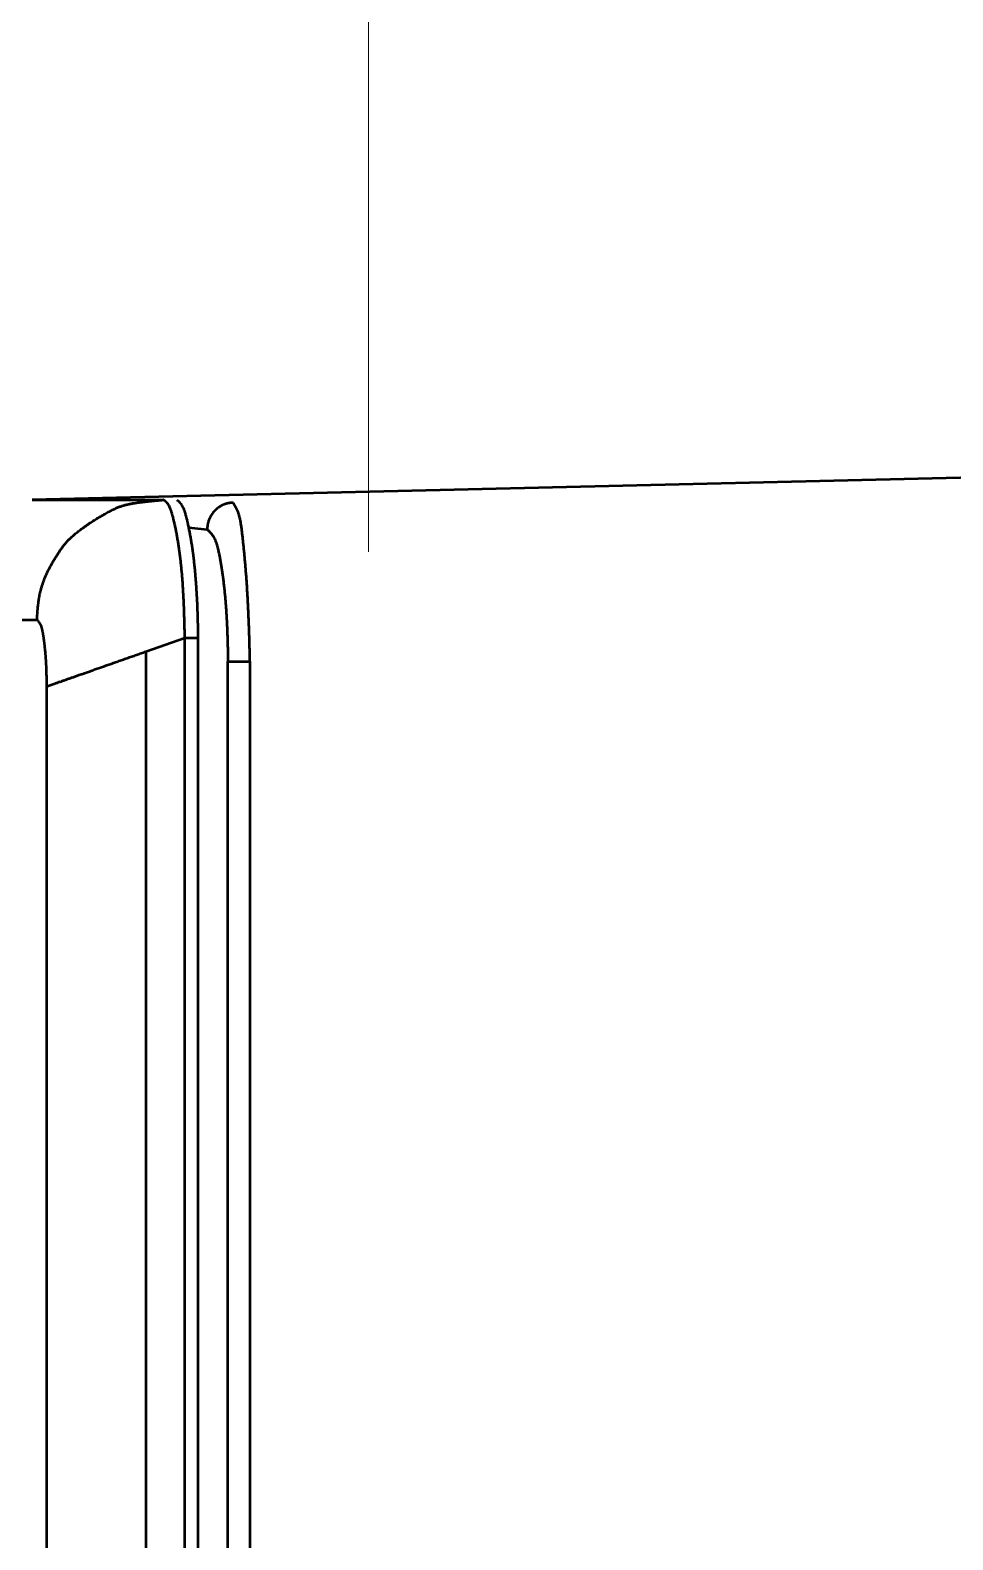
# Model space of a CAD drawing. Header units: millimetres. Extents: x -6033 to 120673, y -4970 to 90533.
# Drawn here: x 87077.6 to 87112.2, y 68801.5 to 68858.1 of the extents above; entities that cross this region are included whole.
import ezdxf
from ezdxf.enums import TextEntityAlignment as Align

# ---------------------------------------------------------------- set-up
doc = ezdxf.new("R2010")
doc.units = ezdxf.units.MM
doc.layers.add('I-AR$0$I-SCOPE', color=252, linetype='Continuous', lineweight=35)
doc.layers.add('I-PLAN$0$_ACM-A-WALL-HACH', color=251, linetype='Continuous', lineweight=9)
doc.layers.add('I-CEILING$0$I-RCP-AIR', color=64, linetype='Continuous')
doc.layers.add('I-CEILING$0$RC-Hatch【天花填充】', color=251, linetype='Continuous')
doc.styles.add('I-CEILING$0$黑体', font='simhei.ttf', dxfattribs={"height": 600})

# ---------------------------------------------------------------- blocks, each defined once
blk = doc.blocks.new('I-AR')
at = {"layer": 'I-AR$0$I-SCOPE'}
h = blk.add_hatch(dxfattribs=at)
h.set_pattern_fill('ANSI31', color=256, scale=200)
h.paths.add_polyline_path([(63300, 72640), (66630, 72640), (66630, 70889.383), (90600, 70890), (90600, 66390), (96650, 66390), (96650, 24876.398), (18340, 24876.398), (18340, 66390), (48090, 66390), (48090, 72640), (51400, 72640), (51400, 72649.887), (52869.5, 72649.887), (52869.5, 72640), (55240, 72640), (55240, 72790), (59460, 72790), (59460, 72640), (61830.5, 72640), (61830.5, 72649.887), (63300, 72649.887)], flags=16)
h.paths.add_polyline_path([(7330, 0), (7330, -1770), (11180, -1770), (11180, 0), (18450, 0), (18450, 2900), (27550, 2900), (27550, 18090), (37037.331, 18090), (37037.331, 17350), (96200, 17350), (96200, 18120), (114640, 18120), (114640, 84500), (0, 84500), (0, 0)])
blk = doc.blocks.new('I-PLAN')
at = {"layer": 'I-PLAN$0$_ACM-A-WALL-HACH'}
h = blk.add_hatch(dxfattribs=at)
h.set_pattern_fill('ANSI31', color=256, scale=10, angle=45)
h.paths.add_polyline_path([(88260, 70790), (88260, 70890), (88030, 70890), (88030, 70790), (88230, 70790)], flags=17)
h.paths.add_polyline_path([(79671.546, 69390), (78155, 69390), (78155, 68990), (77955, 68990), (77955, 69590), (79671.546, 69590)], flags=17)
h.paths.add_polyline_path([(80271.546, 69390), (80271.546, 69590), (80780, 69590), (80780, 68990), (80580, 68990), (80580, 69390)], flags=17)
h.paths.add_polyline_path([(74580, 69590), (73930, 69590), (73930, 69390), (74580, 69390)])
h.paths.add_polyline_path([(68780, 69590), (69430, 69590), (69430, 69390), (68780, 69390)])
h.paths.add_polyline_path([(87280, 66490), (87480, 66490), (87480, 66390), (87280, 66390)])
h.paths.add_polyline_path([(82180, 68990), (82180, 69390), (84230, 69390), (84230, 66490), (84430, 66490), (84430, 69390), (85280, 69390), (85280, 69590), (81980, 69590), (81980, 68990)])
h.paths.add_polyline_path([(87480, 67390), (87480, 69390), (88280, 69390), (88280, 69590), (88080, 69590), (86480, 69590), (86480, 69390), (87280, 69390), (87280, 67390)], flags=17)
h.paths.add_polyline_path([(72130, 68170), (72130, 66490), (72330, 66490), (72330, 67870), (73130, 67870), (73130, 68070), (72330, 68070), (72330, 68170)])
h.paths.add_polyline_path([(71230, 68170), (71230, 66390), (71030, 66390), (71030, 67870), (70230, 67870), (70230, 68070), (71030, 68070), (71030, 68170)])
h.paths.add_polyline_path([(72130, 69070), (72330, 69070), (72330, 69390), (73030, 69390), (73030, 69590), (72130, 69590)])
h.paths.add_polyline_path([(71230, 69070), (71030, 69070), (71030, 69390), (70330, 69390), (70330, 69590), (71230, 69590)])
h.paths.add_polyline_path([(67800, 69490), (67830, 69490), (67830, 69590), (67800, 69590)], flags=17)
h.paths.add_polyline_path([(76755, 69590), (75180, 69590), (75180, 69390), (75330, 69390), (75330, 66390), (75530, 66390), (75530, 69390), (76555, 69390), (76555, 68990), (76755, 68990)])
h.paths.add_polyline_path([(68180, 69590), (68180, 69390), (68030, 69390), (68030, 66520), (67780, 66520), (67780, 66390), (67400, 66390), (67400, 66720), (67830, 66720), (67830, 69590)])
edge = h.paths.add_edge_path()
edge.add_line((89860, 70890), (88860, 70890))
edge.add_line((75530, 66520), (84230, 66520))
edge.add_line((75530, 66720), (84230, 66720))
blk = doc.blocks.new('I-CEILING$0$RPK-22-40FSNQS')
at = {"color": 0, "lineweight": 50}
for p, q in [((-389.991054, -65.5095), (-386.749992, -202.361802)), ((-380.681464, -194.185996), (380.681432, -194.185996)), ((-380.681404, -195.01459), (-380.681404, -194.186108)), ((380.681416, -195.01459), (-380.681404, -195.01459)), ((-385.716208, -196.4819), (-385.642776, -195.787976)), ((-381.571838, -196.625502), (-381.571658, -196.120488)), ((-381.056734, -198.089706), (-381.571838, -196.625502)), ((381.57182, -196.625502), (-381.571838, -196.625502)), ((381.571642, -196.120488), (-381.571658, -196.120488)), ((-386.749992, -202.361802), (-386.749992, -197.42457)), ((-381.056734, -198.089706), (381.056702, -198.089706)), ((-382.25002, -206.998134), (-382.25002, -202.173078)), ((379.74999, -201.803984), (-379.750022, -201.803984))]:
    blk.add_line(p, q, dxfattribs=at)
for points in [[(-380.681404, -194.186108), (-380.681464, -194.186108), (-380.70752, -194.186136), (-380.73444, -194.186216), (-380.762224, -194.186352), (-380.790872, -194.186544), (-380.82038, -194.18679), (-380.850748, -194.187092), (-380.881976, -194.18745), (-380.91406, -194.187866), (-380.947, -194.188336), (-380.980794, -194.188866), (-381.015442, -194.189452), (-381.050942, -194.190098), (-381.087294, -194.1908), (-381.124494, -194.191562), (-381.162542, -194.192384), (-381.201438, -194.193264), (-381.24118, -194.194206), (-381.281764, -194.195206), (-381.323192, -194.196268), (-381.365462, -194.19739), (-381.408572, -194.198574), (-381.45252, -194.19982), (-381.497308, -194.201128), (-381.54293, -194.2025), (-381.589388, -194.203932), (-381.63668, -194.20543), (-381.684804, -194.20699), (-381.73376, -194.208616), (-381.783544, -194.210304), (-381.834158, -194.212058), (-381.888018, -194.213964), (-381.942742, -194.215942), (-381.99828, -194.217992), (-382.054592, -194.220112), (-382.11163, -194.222306), (-382.16935, -194.224572), (-382.227706, -194.22691), (-382.286654, -194.22932), (-382.34615, -194.231804), (-382.406148, -194.23436), (-382.466604, -194.236988), (-382.527472, -194.23969), (-382.588706, -194.242466), (-382.650264, -194.245316), (-382.712098, -194.248238), (-382.774166, -194.251236), (-382.836422, -194.254306), (-382.89882, -194.25745), (-382.961316, -194.26067), (-383.023864, -194.263962), (-383.086422, -194.26733), (-383.148942, -194.270774), (-383.21138, -194.274292), (-383.273692, -194.277884), (-383.335832, -194.281552), (-383.397756, -194.285296), (-383.459416, -194.289114), (-383.520772, -194.293008), (-383.581776, -194.29698), (-383.642384, -194.301026), (-383.702556, -194.305148), (-383.762282, -194.309342), (-383.821554, -194.313606), (-383.880368, -194.317934), (-383.938714, -194.322324), (-383.99659, -194.32677), (-384.053988, -194.331272), (-384.110902, -194.335822), (-384.167326, -194.34042), (-384.223254, -194.34506), (-384.27868, -194.34974), (-384.333598, -194.354456), (-384.388002, -194.359202), (-384.441886, -194.363976), (-384.495242, -194.368776), (-384.548068, -194.373594), (-384.600352, -194.37843), (-384.652094, -194.38328), (-384.703284, -194.388138), (-384.753918, -194.393002), (-384.803988, -194.397868), (-384.85349, -194.402734), (-384.902416, -194.407592), (-384.95076, -194.412442), (-384.998518, -194.41728), (-385.045682, -194.4221), (-385.092248, -194.4269), (-385.138208, -194.431676), (-385.183554, -194.436424), (-385.228284, -194.441142), (-385.271886, -194.445772), (-385.314878, -194.45038), (-385.357256, -194.454978), (-385.399018, -194.459576), (-385.440162, -194.464186), (-385.480688, -194.46882), (-385.520592, -194.473492), (-385.559874, -194.47821), (-385.59853, -194.482986), (-385.636558, -194.487834), (-385.673958, -194.492764), (-385.710728, -194.49779), (-385.746864, -194.50292), (-385.782366, -194.50817), (-385.817232, -194.513548), (-385.851458, -194.519066), (-385.885044, -194.524738), (-385.917988, -194.530574), (-385.950286, -194.536586), (-385.98194, -194.542788), (-386.012944, -194.549186), (-386.043298, -194.555798), (-386.072998, -194.562632), (-386.102046, -194.5697), (-386.130438, -194.577014), (-386.15817, -194.584586), (-386.185244, -194.592428), (-386.211656, -194.600552), (-386.237404, -194.60897), (-386.262484, -194.61769), (-386.277538, -194.623194), (-386.292348, -194.628812), (-386.306924, -194.634542), (-386.321274, -194.640378), (-386.335408, -194.646318), (-386.34933, -194.652356), (-386.363052, -194.65849), (-386.376582, -194.664716), (-386.389928, -194.671028), (-386.403098, -194.677424), (-386.4161, -194.6839), (-386.428942, -194.69045), (-386.441636, -194.697072), (-386.454186, -194.70376), (-386.466602, -194.710514), (-386.478892, -194.717326), (-386.491066, -194.724194), (-386.50313, -194.731114), (-386.515094, -194.73808), (-386.526966, -194.745092), (-386.538756, -194.752142), (-386.550468, -194.759228), (-386.562114, -194.766346), (-386.573702, -194.77349), (-386.585238, -194.78066), (-386.596734, -194.78785), (-386.608196, -194.795054), (-386.619632, -194.802272), (-386.631052, -194.809496), (-386.642464, -194.816726)], [(-386.642464, -194.816726), (-386.641972, -194.823106), (-386.641476, -194.829488), (-386.640978, -194.83587), (-386.640474, -194.842248), (-386.639964, -194.848628), (-386.639444, -194.855004), (-386.638916, -194.86138), (-386.638374, -194.867754), (-386.637818, -194.874124), (-386.637246, -194.880492), (-386.636658, -194.886858), (-386.63605, -194.89322), (-386.63542, -194.899578), (-386.63477, -194.905932), (-386.634094, -194.912282), (-386.633394, -194.918628), (-386.632664, -194.92497), (-386.631906, -194.931306), (-386.631116, -194.937638), (-386.630292, -194.943962), (-386.629436, -194.950282), (-386.628542, -194.956596), (-386.62761, -194.962902), (-386.626638, -194.969202), (-386.625624, -194.975494), (-386.624568, -194.98178), (-386.623466, -194.988058), (-386.622318, -194.994328), (-386.621122, -195.000588), (-386.619874, -195.006842), (-386.618576, -195.013086), (-386.617226, -195.01932), (-386.615824, -195.025546), (-386.614372, -195.031762), (-386.612872, -195.037968), (-386.61132, -195.044164), (-386.609722, -195.05035), (-386.608074, -195.056524), (-386.606378, -195.062688), (-386.604636, -195.068842), (-386.602848, -195.074982), (-386.601012, -195.081112), (-386.599132, -195.08723), (-386.597208, -195.093336), (-386.595238, -195.09943), (-386.593224, -195.105512), (-386.591168, -195.11158), (-386.589068, -195.117634), (-386.586926, -195.123676), (-386.584744, -195.129704), (-386.58252, -195.13572), (-386.580256, -195.14172), (-386.57795, -195.147706), (-386.575606, -195.153678), (-386.573224, -195.159634), (-386.570802, -195.165576), (-386.568344, -195.171502), (-386.565848, -195.177412), (-386.563316, -195.183308), (-386.560746, -195.189188), (-386.558142, -195.19505), (-386.555502, -195.200896), (-386.552826, -195.206726), (-386.550114, -195.212538), (-386.547368, -195.218334), (-386.544586, -195.224112), (-386.541768, -195.229872), (-386.538914, -195.235614), (-386.536024, -195.241336), (-386.5331, -195.247042), (-386.53014, -195.252728), (-386.527144, -195.258396), (-386.524112, -195.264046), (-386.521046, -195.269674), (-386.517944, -195.275284), (-386.514806, -195.280874), (-386.511634, -195.286444), (-386.508426, -195.291992), (-386.505182, -195.297522), (-386.501902, -195.30303), (-386.498588, -195.308516), (-386.495238, -195.313982), (-386.491852, -195.319426), (-386.488432, -195.32485), (-386.484976, -195.33025), (-386.481484, -195.335628), (-386.477958, -195.340984), (-386.474396, -195.346318), (-386.4708, -195.351628), (-386.467168, -195.356914), (-386.4635, -195.362178), (-386.459798, -195.367418), (-386.45606, -195.372634), (-386.452288, -195.377828), (-386.44848, -195.382996), (-386.44464, -195.388138), (-386.440764, -195.393258), (-386.436856, -195.398352), (-386.432914, -195.403422), (-386.428938, -195.408466), (-386.424928, -195.413484), (-386.420886, -195.418478), (-386.41681, -195.423444), (-386.412702, -195.428386), (-386.408562, -195.433302), (-386.40439, -195.43819), (-386.400186, -195.443052), (-386.39595, -195.447888), (-386.391682, -195.452696), (-386.387384, -195.457478), (-386.383052, -195.462232), (-386.378692, -195.46696), (-386.3743, -195.471658), (-386.369878, -195.47633), (-386.365424, -195.480972), (-386.360942, -195.485586), (-386.356428, -195.490172), (-386.351886, -195.49473), (-386.347314, -195.499258), (-386.342712, -195.503758), (-386.338082, -195.508228), (-386.333422, -195.512668), (-386.328734, -195.51708), (-386.324018, -195.52146), (-386.319272, -195.525812), (-386.3145, -195.530132), (-386.309698, -195.534422), (-386.30487, -195.538682), (-386.300014, -195.54291), (-386.29513, -195.547106), (-386.290218, -195.551272), (-386.28528, -195.555406), (-386.280316, -195.55951), (-386.275326, -195.56358), (-386.270308, -195.567618), (-386.265264, -195.571624), (-386.260196, -195.575598), (-386.2551, -195.579538), (-386.24998, -195.583446), (-386.244834, -195.587322), (-386.239664, -195.591164), (-386.234468, -195.594972), (-386.229248, -195.598746), (-386.224002, -195.602486), (-386.218734, -195.606192), (-386.21344, -195.609864), (-386.208124, -195.613502), (-386.202784, -195.617104), (-386.19742, -195.620672), (-386.192032, -195.624204), (-386.186622, -195.627702), (-386.181188, -195.631164), (-386.175734, -195.63459), (-386.170256, -195.637982), (-386.164754, -195.641336), (-386.159232, -195.644658), (-386.15369, -195.647942), (-386.148124, -195.651192), (-386.142538, -195.654406), (-386.136932, -195.657586), (-386.131304, -195.66073), (-386.125656, -195.663838), (-386.119988, -195.66691), (-386.1143, -195.669948), (-386.108592, -195.67295), (-386.102866, -195.675918), (-386.097118, -195.678848), (-386.091354, -195.681744), (-386.08557, -195.684606), (-386.079768, -195.687432), (-386.073948, -195.690222), (-386.06811, -195.692976), (-386.062254, -195.695696), (-386.05638, -195.69838), (-386.05049, -195.70103), (-386.044582, -195.703644), (-386.038658, -195.706222), (-386.032718, -195.708764), (-386.02676, -195.711272), (-386.020788, -195.713746), (-386.0148, -195.716182), (-386.008796, -195.718584), (-386.002776, -195.720948), (-385.996742, -195.723276), (-385.990694, -195.725566), (-385.98463, -195.727818), (-385.978552, -195.730032), (-385.97246, -195.732206), (-385.966356, -195.734342), (-385.960236, -195.736436), (-385.954104, -195.738488), (-385.947958, -195.740502), (-385.941802, -195.742472), (-385.93563, -195.7444), (-385.929448, -195.746284), (-385.923254, -195.748126), (-385.917048, -195.749922), (-385.91083, -195.751676), (-385.904602, -195.753382), (-385.898362, -195.755044), (-385.892112, -195.75666), (-385.88585, -195.758228), (-385.87958, -195.75975), (-385.873298, -195.761224), (-385.867008, -195.762648), (-385.860708, -195.764024), (-385.854398, -195.765352), (-385.84808, -195.766628), (-385.841752, -195.767854), (-385.835418, -195.769028), (-385.829074, -195.770152), (-385.822722, -195.771226), (-385.816364, -195.77225), (-385.809998, -195.773228), (-385.803624, -195.774162), (-385.797244, -195.775054), (-385.790856, -195.775902), (-385.784462, -195.776712), (-385.778064, -195.777484), (-385.771658, -195.778218), (-385.765248, -195.77892), (-385.758832, -195.779586), (-385.752412, -195.780224), (-385.745986, -195.780832), (-385.739556, -195.781412), (-385.733124, -195.781966), (-385.726686, -195.782496), (-385.720244, -195.783004), (-385.7138, -195.78349), (-385.707352, -195.783958), (-385.700902, -195.784408), (-385.69445, -195.784844), (-385.687996, -195.785266), (-385.68154, -195.785676), (-385.67508, -195.786074), (-385.668622, -195.786464), (-385.66216, -195.786848), (-385.6557, -195.787226), (-385.649238, -195.787602), (-385.642776, -195.787976)], [(-385.642776, -195.787976), (-385.633854, -195.7788), (-385.624924, -195.76963), (-385.615974, -195.760468), (-385.606994, -195.751318), (-385.597974, -195.742186), (-385.588902, -195.733076), (-385.579772, -195.723992), (-385.570572, -195.714938), (-385.561292, -195.705918), (-385.551922, -195.696936), (-385.54245, -195.688), (-385.53287, -195.67911), (-385.52317, -195.670272), (-385.51334, -195.66149), (-385.50337, -195.652768), (-385.493248, -195.644112), (-385.482968, -195.635524), (-385.472518, -195.62701), (-385.461888, -195.618574), (-385.451066, -195.610222), (-385.440046, -195.601954), (-385.428816, -195.593778), (-385.417364, -195.585696), (-385.405684, -195.577714), (-385.393764, -195.569836), (-385.381592, -195.562066), (-385.369162, -195.554408), (-385.35646, -195.546866), (-385.34348, -195.539446), (-385.330208, -195.532152), (-385.310294, -195.52173), (-385.289744, -195.511576), (-385.268566, -195.50168), (-385.246762, -195.492034), (-385.224338, -195.482626), (-385.2013, -195.473448), (-385.177652, -195.464492), (-385.1534, -195.455748), (-385.128548, -195.447206), (-385.1031, -195.438858), (-385.077064, -195.430694), (-385.050442, -195.422704), (-385.023242, -195.414882), (-384.995466, -195.407214), (-384.96712, -195.399694), (-384.93821, -195.392312), (-384.90874, -195.385058), (-384.878714, -195.377926), (-384.84814, -195.370902), (-384.81702, -195.36398), (-384.785362, -195.357148), (-384.753168, -195.3504), (-384.720444, -195.343726), (-384.687196, -195.337116), (-384.653428, -195.33056), (-384.619146, -195.324048), (-384.584354, -195.317574), (-384.549056, -195.311128), (-384.51326, -195.304698), (-384.476968, -195.298278), (-384.440186, -195.29186), (-384.402916, -195.285444), (-384.365156, -195.279036), (-384.32691, -195.272638), (-384.288178, -195.266254), (-384.24896, -195.25989), (-384.209256, -195.253548), (-384.16907, -195.247232), (-384.1284, -195.240946), (-384.087248, -195.234692), (-384.045614, -195.228478), (-384.003498, -195.222304), (-383.960904, -195.216176), (-383.91783, -195.210096), (-383.87428, -195.20407), (-383.83025, -195.1981), (-383.785744, -195.19219), (-383.740764, -195.186344), (-383.695306, -195.180568), (-383.649376, -195.174862), (-383.602972, -195.169234), (-383.556096, -195.163684), (-383.508748, -195.158218), (-383.46093, -195.152838), (-383.412642, -195.14755), (-383.363884, -195.142356), (-383.314656, -195.137262), (-383.264962, -195.13227), (-383.214802, -195.127384), (-383.164176, -195.122608), (-383.113092, -195.117946), (-383.061592, -195.113398), (-383.009722, -195.108962), (-382.957532, -195.104638), (-382.90507, -195.100426), (-382.852384, -195.096328), (-382.799522, -195.092338), (-382.746534, -195.088462), (-382.693464, -195.084694), (-382.640364, -195.081036), (-382.58728, -195.077488), (-382.534262, -195.07405), (-382.481356, -195.070718), (-382.428612, -195.067496), (-382.376078, -195.064382), (-382.323802, -195.061374), (-382.271832, -195.058472), (-382.220214, -195.055678), (-382.169, -195.05299), (-382.118238, -195.050406), (-382.067972, -195.047928), (-382.018256, -195.045552), (-381.969132, -195.043282), (-381.920654, -195.041116), (-381.872866, -195.039052), (-381.825818, -195.037092), (-381.779558, -195.035234), (-381.734134, -195.033476), (-381.689594, -195.03182), (-381.645986, -195.030266), (-381.605396, -195.02888), (-381.565664, -195.027582), (-381.52676, -195.026368), (-381.488656, -195.025236), (-381.45132, -195.024182), (-381.414724, -195.023206), (-381.378838, -195.0223), (-381.343634, -195.021466), (-381.30908, -195.020698), (-381.275146, -195.019992), (-381.241806, -195.019348), (-381.209026, -195.018762), (-381.17678, -195.01823), (-381.145038, -195.017748), (-381.113768, -195.017316), (-381.08294, -195.01693), (-381.052528, -195.016586), (-381.022502, -195.01628), (-380.99283, -195.016012), (-380.963482, -195.015776), (-380.934432, -195.015572), (-380.905646, -195.015394), (-380.877098, -195.01524), (-380.848758, -195.015108), (-380.820594, -195.014994), (-380.792578, -195.014894), (-380.764682, -195.014808), (-380.736874, -195.01473), (-380.709124, -195.014658), (-380.681404, -195.01459)], [(-381.571838, -196.625502), (-381.62982, -196.626834), (-381.687794, -196.628168), (-381.745754, -196.629512), (-381.80369, -196.630866), (-381.861598, -196.632236), (-381.91947, -196.633624), (-381.977296, -196.635038), (-382.035072, -196.636476), (-382.092788, -196.637948), (-382.150436, -196.639452), (-382.208012, -196.640996), (-382.265506, -196.642584), (-382.322912, -196.644216), (-382.380222, -196.6459), (-382.437428, -196.647638), (-382.494524, -196.649434), (-382.5515, -196.651292), (-382.608352, -196.653214), (-382.66507, -196.655208), (-382.721648, -196.657274), (-382.778078, -196.65942), (-382.834354, -196.661644), (-382.890466, -196.663956), (-382.946408, -196.666356), (-383.002174, -196.668848), (-383.057754, -196.671438), (-383.113142, -196.674128), (-383.168332, -196.676924), (-383.223312, -196.679826), (-383.27808, -196.682842), (-383.332626, -196.685974), (-383.386946, -196.68922), (-383.441034, -196.69258), (-383.494886, -196.696054), (-383.548498, -196.699642), (-383.601864, -196.70334), (-383.654978, -196.70715), (-383.707838, -196.71107), (-383.760436, -196.7151), (-383.81277, -196.719238), (-383.864832, -196.723484), (-383.91662, -196.727836), (-383.96813, -196.732294), (-384.019354, -196.736856), (-384.070288, -196.741524), (-384.120928, -196.746294), (-384.171268, -196.751166), (-384.221306, -196.75614), (-384.271034, -196.761214), (-384.320448, -196.76639), (-384.369544, -196.771662), (-384.418316, -196.777034), (-384.46676, -196.782504), (-384.514872, -196.788068), (-384.562644, -196.79373), (-384.610074, -196.799484), (-384.657156, -196.805334), (-384.703886, -196.811276), (-384.75026, -196.81731), (-384.79627, -196.823434), (-384.841914, -196.82965), (-384.887188, -196.835954), (-384.932088, -196.842346), (-384.976612, -196.848822), (-385.020756, -196.855382), (-385.064518, -196.862024), (-385.107894, -196.868748), (-385.15088, -196.87555), (-385.193476, -196.882428), (-385.235674, -196.889384), (-385.277474, -196.896412), (-385.318874, -196.903512), (-385.359868, -196.910684), (-385.400454, -196.917924), (-385.440628, -196.925232), (-385.480388, -196.932606), (-385.519732, -196.940044), (-385.558654, -196.947544), (-385.597152, -196.955104), (-385.635224, -196.962724), (-385.672866, -196.970402), (-385.710074, -196.978136), (-385.746844, -196.985922), (-385.783178, -196.993764), (-385.819066, -197.001654), (-385.85451, -197.009596), (-385.889504, -197.017584), (-385.924046, -197.025618), (-385.958132, -197.033698), (-385.99176, -197.041818), (-386.020464, -197.048876), (-386.04881, -197.05597), (-386.076784, -197.06311), (-386.104374, -197.070302), (-386.131566, -197.077552), (-386.158346, -197.084866), (-386.184704, -197.092254), (-386.210624, -197.09972), (-386.236096, -197.107272), (-386.261102, -197.114918), (-386.285634, -197.122664), (-386.309674, -197.130516), (-386.333214, -197.138482), (-386.356236, -197.14657), (-386.378732, -197.154784), (-386.400684, -197.163134), (-386.422082, -197.171626), (-386.44291, -197.180266), (-386.463158, -197.18906), (-386.482812, -197.198018), (-386.501858, -197.207144), (-386.520284, -197.216448), (-386.538076, -197.225934), (-386.555222, -197.23561), (-386.571708, -197.245482), (-386.58752, -197.25556), (-386.602646, -197.265846), (-386.617072, -197.276352), (-386.630786, -197.287082), (-386.643776, -197.298044), (-386.648194, -197.301978), (-386.652524, -197.30594), (-386.656768, -197.309932), (-386.660928, -197.313948), (-386.665008, -197.317992), (-386.66901, -197.32206), (-386.67294, -197.326152), (-386.676798, -197.330268), (-386.680588, -197.334404), (-386.684314, -197.338562), (-386.687978, -197.34274), (-386.691584, -197.346936), (-386.695134, -197.35115), (-386.698632, -197.355382), (-386.702082, -197.359628), (-386.705484, -197.36389), (-386.708844, -197.368166), (-386.712162, -197.372456), (-386.715444, -197.376756), (-386.718694, -197.381068), (-386.72191, -197.38539), (-386.7251, -197.38972), (-386.728266, -197.39406), (-386.73141, -197.398406), (-386.734534, -197.402758), (-386.737644, -197.407114), (-386.740742, -197.411474), (-386.74383, -197.415838), (-386.746912, -197.420204), (-386.749992, -197.42457)], [(-381.571658, -196.120488), (-381.619502, -196.121374), (-381.66735, -196.122266), (-381.715216, -196.123164), (-381.763104, -196.124074), (-381.811022, -196.125), (-381.85898, -196.125946), (-381.906982, -196.126914), (-381.955036, -196.12791), (-382.003154, -196.128936), (-382.051338, -196.129998), (-382.0996, -196.131098), (-382.147944, -196.132242), (-382.19638, -196.133432), (-382.244916, -196.134672), (-382.293558, -196.135966), (-382.342314, -196.13732), (-382.391192, -196.138734), (-382.4402, -196.140216), (-382.489344, -196.141766), (-382.538632, -196.143392), (-382.588074, -196.145094), (-382.637674, -196.146878), (-382.687444, -196.148746), (-382.737386, -196.150706), (-382.787514, -196.152758), (-382.83783, -196.154906), (-382.888344, -196.157156), (-382.939064, -196.15951), (-382.989998, -196.161974), (-383.041152, -196.16455), (-383.09253, -196.167242), (-383.144114, -196.17005), (-383.195886, -196.172972), (-383.24782, -196.176012), (-383.2999, -196.179164), (-383.352102, -196.18243), (-383.404406, -196.18581), (-383.456788, -196.189302), (-383.50923, -196.192908), (-383.56171, -196.196624), (-383.614206, -196.200454), (-383.666698, -196.204392), (-383.719164, -196.208442), (-383.771582, -196.212602), (-383.823932, -196.21687), (-383.876192, -196.221248), (-383.928342, -196.225734), (-383.980362, -196.230326), (-384.032226, -196.235028), (-384.083918, -196.239834), (-384.135412, -196.244748), (-384.186692, -196.249768), (-384.237732, -196.254892), (-384.288514, -196.260122), (-384.339016, -196.265456), (-384.389218, -196.270894), (-384.439096, -196.276434), (-384.48863, -196.282076), (-384.537798, -196.287822), (-384.586582, -196.293668), (-384.63496, -196.299616), (-384.682928, -196.305662), (-384.730484, -196.311804), (-384.777624, -196.318038), (-384.824346, -196.324364), (-384.870648, -196.330776), (-384.916526, -196.337274), (-384.961978, -196.343854), (-385.007, -196.350512), (-385.05159, -196.35725), (-385.095746, -196.36406), (-385.139464, -196.37094), (-385.182744, -196.377892), (-385.22558, -196.384908), (-385.26797, -196.391988), (-385.309914, -196.399128), (-385.351404, -196.406326), (-385.392442, -196.41358), (-385.433024, -196.420886), (-385.473148, -196.428242), (-385.512808, -196.435644), (-385.552006, -196.443092), (-385.590734, -196.45058), (-385.628994, -196.458108), (-385.666782, -196.465674), (-385.704092, -196.473272), (-385.740926, -196.4809), (-385.777278, -196.488558), (-385.813148, -196.49624), (-385.84853, -196.503946), (-385.88001, -196.510912), (-385.911082, -196.517904), (-385.941738, -196.524926), (-385.971966, -196.531986), (-386.001758, -196.539096), (-386.031102, -196.546258), (-386.059988, -196.553484), (-386.088408, -196.56078), (-386.116352, -196.568156), (-386.14381, -196.575614), (-386.17077, -196.583168), (-386.197224, -196.590822), (-386.22316, -196.598584), (-386.248572, -196.606464), (-386.273446, -196.614466), (-386.297774, -196.622602), (-386.321548, -196.630876), (-386.344754, -196.639298), (-386.367384, -196.647874), (-386.389428, -196.656614), (-386.410878, -196.665522), (-386.43172, -196.67461), (-386.451948, -196.683882), (-386.47155, -196.693348), (-386.490516, -196.703016), (-386.508838, -196.712892), (-386.526502, -196.722984), (-386.543504, -196.7333), (-386.559828, -196.743848), (-386.575468, -196.754636), (-386.582362, -196.75963), (-386.589116, -196.764672), (-386.595734, -196.769762), (-386.602224, -196.774898), (-386.608588, -196.78008), (-386.614834, -196.785304), (-386.620962, -196.790568), (-386.626982, -196.795872), (-386.632894, -196.801214), (-386.638706, -196.80659), (-386.644424, -196.812002), (-386.650048, -196.817446), (-386.655586, -196.82292), (-386.661044, -196.828424), (-386.666424, -196.833956), (-386.671732, -196.839512), (-386.676972, -196.845094), (-386.682152, -196.850696), (-386.687272, -196.85632), (-386.69234, -196.861962), (-386.69736, -196.86762), (-386.702336, -196.873296), (-386.707274, -196.878984), (-386.71218, -196.884684), (-386.717056, -196.890394), (-386.721906, -196.896114), (-386.72674, -196.90184), (-386.731558, -196.90757), (-386.736366, -196.913304), (-386.74117, -196.91904)], [(-382.25002, -202.173078), (-382.278708, -202.171342), (-382.307394, -202.169598), (-382.336082, -202.16784), (-382.364766, -202.166056), (-382.393452, -202.164242), (-382.422134, -202.162388), (-382.450814, -202.160488), (-382.479492, -202.158532), (-382.508166, -202.156512), (-382.536838, -202.154422), (-382.565506, -202.152254), (-382.59417, -202.15), (-382.62283, -202.14765), (-382.651486, -202.145198), (-382.680136, -202.142636), (-382.70878, -202.139956), (-382.73742, -202.13715), (-382.766052, -202.134212), (-382.79468, -202.13113), (-382.823298, -202.1279), (-382.851912, -202.124512), (-382.880516, -202.120958), (-382.909114, -202.117232), (-382.937702, -202.113324), (-382.966282, -202.109228), (-382.994854, -202.104936), (-383.023416, -202.100438), (-383.051968, -202.095728), (-383.08051, -202.090796), (-383.109042, -202.085638), (-383.137562, -202.080244), (-383.166072, -202.074614), (-383.194572, -202.068746), (-383.22306, -202.062638), (-383.251536, -202.056292), (-383.280002, -202.049704), (-383.308456, -202.042876), (-383.3369, -202.035804), (-383.36533, -202.02849), (-383.39375, -202.02093), (-383.422156, -202.013126), (-383.450552, -202.005076), (-383.478934, -201.996778), (-383.507306, -201.988234), (-383.535664, -201.97944), (-383.56401, -201.970396), (-383.592344, -201.9611), (-383.620664, -201.951554), (-383.648972, -201.941756), (-383.677268, -201.931704), (-383.70555, -201.921398), (-383.733818, -201.910836), (-383.762074, -201.900018), (-383.790316, -201.888944), (-383.818544, -201.87761), (-383.84676, -201.86602), (-383.87496, -201.854168), (-383.903148, -201.842056), (-383.931322, -201.829682), (-383.95948, -201.817044), (-383.987624, -201.804146), (-384.015746, -201.790996), (-384.04384, -201.777604), (-384.071896, -201.763978), (-384.099908, -201.750134), (-384.12787, -201.736078), (-384.155772, -201.721822), (-384.183608, -201.707378), (-384.21137, -201.692756), (-384.23905, -201.677966), (-384.266642, -201.66302), (-384.294136, -201.647926), (-384.321528, -201.632696), (-384.348808, -201.617342), (-384.37597, -201.601872), (-384.403006, -201.5863), (-384.429908, -201.570634), (-384.45667, -201.554884), (-384.483282, -201.539064), (-384.509738, -201.523182), (-384.536032, -201.50725), (-384.562154, -201.491276), (-384.588098, -201.475274), (-384.613856, -201.459252), (-384.63942, -201.443224), (-384.664784, -201.427196), (-384.68994, -201.411184), (-384.71488, -201.395194), (-384.739598, -201.379238), (-384.764084, -201.363326), (-384.788336, -201.347464), (-384.812374, -201.331614), (-384.836214, -201.31574), (-384.859878, -201.2998), (-384.88339, -201.283754), (-384.906768, -201.267558), (-384.930034, -201.251176), (-384.95321, -201.234564), (-384.976316, -201.217684), (-384.999372, -201.200492), (-385.022402, -201.18295), (-385.045424, -201.165018), (-385.06846, -201.146652), (-385.091532, -201.127814), (-385.11466, -201.108462), (-385.137866, -201.088558), (-385.161168, -201.068058), (-385.184592, -201.046924), (-385.208154, -201.025114), (-385.231878, -201.002586), (-385.255786, -200.979302), (-385.279896, -200.95522), (-385.30423, -200.9303), (-385.32881, -200.9045), (-385.353656, -200.877782), (-385.378788, -200.850102), (-385.40423, -200.821422), (-385.430002, -200.7917), (-385.456124, -200.760896), (-385.482618, -200.72897), (-385.511034, -200.69398), (-385.539844, -200.657768), (-385.568996, -200.62041), (-385.59845, -200.581982), (-385.628154, -200.542562), (-385.658064, -200.502224), (-385.688134, -200.461046), (-385.718314, -200.419106), (-385.748562, -200.37648), (-385.778828, -200.333244), (-385.809066, -200.289474), (-385.83923, -200.24525), (-385.869274, -200.200644), (-385.89915, -200.155736), (-385.928812, -200.110602), (-385.958212, -200.065318), (-385.987306, -200.01996), (-386.016048, -199.974606), (-386.044388, -199.929332), (-386.07228, -199.884216), (-386.09968, -199.839334), (-386.126538, -199.79476), (-386.15281, -199.750574), (-386.178448, -199.706852), (-386.203408, -199.66367), (-386.22764, -199.621106), (-386.251098, -199.579234), (-386.273736, -199.538134), (-386.295508, -199.49788), (-386.316368, -199.458548), (-386.335544, -199.42163), (-386.353858, -199.385586), (-386.371338, -199.350372), (-386.38801, -199.315938), (-386.4039, -199.282234), (-386.419034, -199.249212), (-386.433442, -199.216822), (-386.447148, -199.185016), (-386.46018, -199.153746), (-386.472566, -199.122962), (-386.484328, -199.092614), (-386.495498, -199.062656), (-386.5061, -199.033036), (-386.516162, -199.003708), (-386.52571, -198.974622), (-386.534772, -198.94573), (-386.543372, -198.91698), (-386.55154, -198.888326), (-386.5593, -198.859718), (-386.56668, -198.831108), (-386.573708, -198.802446), (-386.58041, -198.773684), (-386.58681, -198.744774), (-386.592938, -198.715666), (-386.598822, -198.68631), (-386.604484, -198.656658), (-386.609954, -198.626662), (-386.615258, -198.596272), (-386.620424, -198.56544), (-386.625478, -198.534118), (-386.63044, -198.502266), (-386.635322, -198.469892), (-386.640122, -198.437014), (-386.644846, -198.40365), (-386.649496, -198.369818), (-386.654076, -198.335536), (-386.658586, -198.300822), (-386.66303, -198.265694), (-386.667412, -198.23017), (-386.671734, -198.19427), (-386.676, -198.158008), (-386.68021, -198.121404), (-386.68437, -198.084476), (-386.68848, -198.047242), (-386.692546, -198.00972), (-386.69657, -197.971928), (-386.700552, -197.933884), (-386.704498, -197.895606), (-386.708408, -197.857112), (-386.71229, -197.81842), (-386.71614, -197.779548), (-386.719966, -197.740514), (-386.72377, -197.701336), (-386.727552, -197.662032), (-386.731318, -197.62262), (-386.73507, -197.583118), (-386.73881, -197.543544), (-386.742542, -197.503916), (-386.746268, -197.464252), (-386.749992, -197.42457)], [(-379.750022, -201.803984), (-379.754736, -201.79058), (-379.759452, -201.777168), (-379.764174, -201.763736), (-379.768908, -201.75028), (-379.773652, -201.736786), (-379.778414, -201.723248), (-379.783192, -201.709656), (-379.787994, -201.696002), (-379.792822, -201.682276), (-379.797676, -201.66847), (-379.802564, -201.654574), (-379.807484, -201.64058), (-379.812444, -201.626478), (-379.817444, -201.61226), (-379.822488, -201.597918), (-379.82758, -201.58344), (-379.832722, -201.56882), (-379.837918, -201.554046), (-379.84317, -201.539114), (-379.848482, -201.52401), (-379.853858, -201.508726), (-379.859298, -201.493256), (-379.86481, -201.477588), (-379.870392, -201.461714), (-379.876052, -201.445626), (-379.881788, -201.429314), (-379.887608, -201.41277), (-379.893512, -201.395984), (-379.899506, -201.378946), (-379.90559, -201.36165), (-379.913424, -201.33938), (-379.921408, -201.316682), (-379.929542, -201.29356), (-379.937824, -201.27002), (-379.946252, -201.246064), (-379.954824, -201.221694), (-379.963542, -201.196916), (-379.972402, -201.171732), (-379.981402, -201.146146), (-379.990544, -201.12016), (-379.999826, -201.09378), (-380.009244, -201.067006), (-380.0188, -201.039846), (-380.028492, -201.012298), (-380.038318, -200.98437), (-380.048276, -200.956064), (-380.058368, -200.927384), (-380.068588, -200.898332), (-380.07894, -200.868912), (-380.089418, -200.839128), (-380.100024, -200.808982), (-380.110756, -200.77848), (-380.121612, -200.747622), (-380.132592, -200.716414), (-380.143694, -200.68486), (-380.154916, -200.652962), (-380.166258, -200.620722), (-380.177718, -200.588148), (-380.189296, -200.555238), (-380.20099, -200.522), (-380.2128, -200.488434), (-380.224722, -200.454548), (-380.236756, -200.420342), (-380.2489, -200.385822), (-380.261154, -200.350992), (-380.273514, -200.315856), (-380.285982, -200.280418), (-380.298554, -200.244684), (-380.311228, -200.208654), (-380.324006, -200.172336), (-380.336884, -200.135732), (-380.34986, -200.098846), (-380.362934, -200.061682), (-380.376104, -200.024246), (-380.38937, -199.98654), (-380.402728, -199.94857), (-380.416178, -199.910338), (-380.429718, -199.87185), (-380.443348, -199.83311), (-380.457064, -199.79412), (-380.470868, -199.754884), (-380.484756, -199.71541), (-380.498726, -199.675698), (-380.512778, -199.635754), (-380.526912, -199.595582), (-380.541124, -199.555186), (-380.555414, -199.51457), (-380.569778, -199.473738), (-380.584218, -199.432694), (-380.598732, -199.391442), (-380.613318, -199.349986), (-380.627972, -199.308334), (-380.642692, -199.266492), (-380.657478, -199.224466), (-380.672326, -199.182264), (-380.687234, -199.139892), (-380.702198, -199.097358), (-380.71722, -199.054668), (-380.732292, -199.011828), (-380.747414, -198.968844), (-380.762586, -198.925726), (-380.777802, -198.882478), (-380.79306, -198.839108), (-380.80836, -198.795624), (-380.823698, -198.75203), (-380.839072, -198.708334), (-380.85448, -198.664544), (-380.869918, -198.620666), (-380.885386, -198.576706), (-380.900878, -198.53267), (-380.916396, -198.488568), (-380.931934, -198.444404), (-380.947494, -198.400186), (-380.963068, -198.35592), (-380.978656, -198.311612), (-380.994258, -198.267272), (-381.009868, -198.222904), (-381.025486, -198.178516), (-381.04111, -198.134114), (-381.056734, -198.089706)], [(-379.750022, -201.803984), (-379.78295, -201.804526), (-379.81587, -201.805072), (-379.84878, -201.805622), (-379.881674, -201.806182), (-379.914542, -201.806754), (-379.947382, -201.807338), (-379.980188, -201.807942), (-380.012954, -201.808566), (-380.045672, -201.809214), (-380.078338, -201.809886), (-380.110946, -201.810588), (-380.143492, -201.811324), (-380.175966, -201.812092), (-380.208366, -201.8129), (-380.240686, -201.813748), (-380.272918, -201.81464), (-380.305056, -201.815578), (-380.337098, -201.816566), (-380.369034, -201.817606), (-380.40086, -201.818702), (-380.432572, -201.819856), (-380.46416, -201.82107), (-380.495622, -201.822348), (-380.526952, -201.823694), (-380.55814, -201.82511), (-380.589186, -201.8266), (-380.62008, -201.828164), (-380.650818, -201.829806), (-380.681394, -201.83153), (-380.711802, -201.83334), (-380.742036, -201.835234), (-380.772092, -201.837214), (-380.801966, -201.839274), (-380.83165, -201.841412), (-380.861142, -201.843626), (-380.890436, -201.845912), (-380.91953, -201.848264), (-380.948416, -201.850684), (-380.97709, -201.853166), (-381.005546, -201.855706), (-381.033784, -201.858304), (-381.061794, -201.860954), (-381.089576, -201.863654), (-381.11712, -201.8664), (-381.144426, -201.86919), (-381.171488, -201.87202), (-381.198298, -201.87489), (-381.224856, -201.877792), (-381.251154, -201.880726), (-381.27719, -201.883686), (-381.302956, -201.886674), (-381.32845, -201.889682), (-381.353666, -201.892708), (-381.3786, -201.89575), (-381.403248, -201.898806), (-381.427602, -201.90187), (-381.45166, -201.90494), (-381.475418, -201.908012), (-381.498868, -201.911086), (-381.522008, -201.914156), (-381.544834, -201.91722), (-381.56734, -201.920286), (-381.589526, -201.92336), (-381.61139, -201.926446), (-381.632928, -201.929554), (-381.654138, -201.932688), (-381.675018, -201.935858), (-381.695564, -201.939068), (-381.715774, -201.942326), (-381.735648, -201.945638), (-381.75518, -201.94901), (-381.77437, -201.952452), (-381.793216, -201.955966), (-381.811712, -201.959564), (-381.829858, -201.963248), (-381.847652, -201.967028), (-381.86509, -201.97091), (-381.882172, -201.9749), (-381.898892, -201.979006), (-381.91525, -201.983232), (-381.931242, -201.987588), (-381.946866, -201.992078), (-381.96212, -201.996712), (-381.977002, -202.001492), (-381.99151, -202.00643), (-382.00564, -202.01153), (-382.019388, -202.016798), (-382.032756, -202.022242), (-382.045736, -202.02787), (-382.05833, -202.033686), (-382.066272, -202.037552), (-382.074056, -202.041498), (-382.081688, -202.04552), (-382.089172, -202.049616), (-382.096516, -202.053784), (-382.103722, -202.058018), (-382.1108, -202.06232), (-382.11775, -202.066684), (-382.124582, -202.071108), (-382.131298, -202.07559), (-382.137906, -202.080128), (-382.144412, -202.084716), (-382.150818, -202.089354), (-382.157132, -202.094038), (-382.16336, -202.098766), (-382.169506, -202.103536), (-382.175574, -202.108342), (-382.181572, -202.113186), (-382.187506, -202.118062), (-382.19338, -202.122968), (-382.199198, -202.1279), (-382.204968, -202.132858), (-382.210696, -202.137838), (-382.216384, -202.142836), (-382.22204, -202.147852), (-382.227668, -202.15288), (-382.233274, -202.15792), (-382.238866, -202.162968), (-382.244446, -202.168022), (-382.25002, -202.173078)]]:
    blk.add_lwpolyline(points, dxfattribs=at)
blk = doc.blocks.new('I-CEILING')
at = {"layer": 'I-CEILING$0$RC-Hatch【天花填充】'}
h = blk.add_hatch(dxfattribs=at)
h.set_pattern_fill('_USER', color=256, scale=600, double=1, pattern_type=0)
h.set_pattern_definition([(0, (81980, 70481.47), (0, 600), []), (90, (81980, 70481.47), (-600, 4e-14), [])])
h.paths.add_polyline_path([(84430, 69390), (85280, 69390), (85280, 69590), (81980, 69590), (81980, 69090), (80780, 69090), (80780, 69590), (77955, 69590), (77955, 69090), (76755, 69090), (76755, 69590), (66630, 69590), (66630, 70790), (88030, 70790), (88030, 69590), (86480, 69590), (86480, 69390), (87280, 69390), (87280, 66390), (85430, 66390), (85430, 66490), (84430, 66490)])
at = {"layer": 'I-CEILING$0$I-RCP-AIR', "rotation": 269.9999999882699}
blk.add_blockref('I-CEILING$0$RPK-22-40FSNQS', (87280, 68453.738, 3000), dxfattribs=at)
at = {"layer": 'I-CEILING$0$I-RCP-AIR', "style": 'I-CEILING$0$黑体'}
for tag, p in [('R', (61966.358, 71748.905)), ('R', (61966.358, 66925.235)), ('R', (51736.068, 63924.766)), ('R', (62976.068, 63924.766)), ('S', (56433.591, 63065))]:
    blk.add_attdef(tag, text='', height=100, dxfattribs=at).set_placement(p, align=Align.MIDDLE_CENTER)

msp = doc.modelspace()

# ---------------------------------------------------------------- block references
for name in ['I-AR', 'I-PLAN']:
    msp.add_blockref(name, (0, 0))

# ---------------------------------------------------------------- next in the draw order: block references
msp.add_blockref('I-CEILING', (0, 0))

doc.saveas('drawing.dxf')
